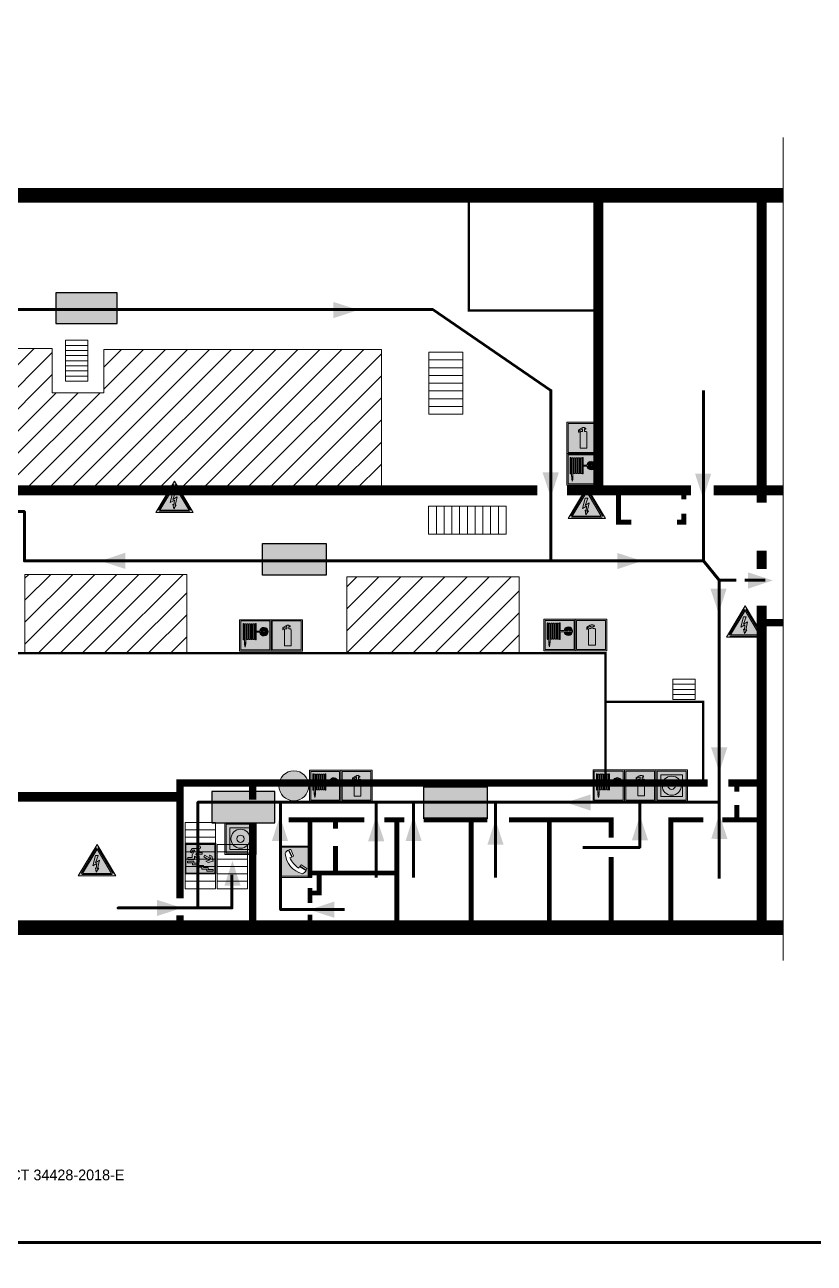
# Model space of a CAD drawing. Header units: millimetres. Extents: x 13114 to 67229, y 22859 to 38520.
# Drawn here: x 20404.2 to 20610.1, y 30889.8 to 31212.8 of the extents above; entities that cross this region are included whole.
import ezdxf

# ---------------------------------------------------------------- set-up
doc = ezdxf.new("R2010")
doc.units = ezdxf.units.MM
doc.layers.add('План_Штампы', color=7, linetype='Continuous')
doc.styles.add('обычный', font='arial.ttf')
pattern_1 = [(225, (42779.641, 41483.6075), (2.87368196, -2.87368196), [])]

# ---------------------------------------------------------------- blocks, each defined once
blk = doc.blocks.new('A$C54414219')
at = {"true_color": 0xffffff}
h = blk.add_hatch(color=7, dxfattribs=at)
h.paths.add_polyline_path([(2.39, -9.45), (2.39, -18.3), (11.23, -18.3), (11.23, -9.45)], flags=0)
h.paths.add_polyline_path([(10.71, -13.87, -1), (2.92, -13.87, -1)], flags=0)
h.paths.add_polyline_path([(8.3, -13.87, -1), (5.33, -13.87, -1)], flags=0)
h.paths.add_polyline_path([(0.41, -7.47), (0.41, -20.27), (13.21, -20.27), (13.21, -7.47)])
h.paths.add_polyline_path([(0.92, -19.77), (12.71, -19.77), (12.71, -7.98), (0.92, -7.98)], flags=16)
h.paths.add_polyline_path([(11.23, -9.45), (11.23, -18.3), (2.39, -18.3), (2.39, -9.45)], flags=0)
at = {"lineweight": 5}
h = blk.add_hatch(color=242, dxfattribs=at)
h.paths.add_polyline_path([(12.71, -7.98), (0.92, -7.98), (0.92, -19.77), (12.71, -19.77)])
h.paths.add_polyline_path([(11.23, -18.3), (2.39, -18.3), (2.39, -9.45), (11.23, -9.45)], flags=16)
h.paths.add_polyline_path([(10.71, -13.87, -1), (2.92, -13.87, -1)], flags=0)
h.paths.add_polyline_path([(8.3, -13.87, -1), (5.33, -13.87, -1)], flags=0)
at = {"true_color": 0xffffff}
h = blk.add_hatch(color=7, dxfattribs=at)
h.paths.add_polyline_path([(2.39, -9.45), (2.39, -18.3), (11.23, -18.3), (11.23, -9.45)])
h.paths.add_polyline_path([(10.71, -13.87, -1), (2.92, -13.87, -1)], flags=16)
h.paths.add_polyline_path([(8.3, -13.87, -1), (5.33, -13.87, -1)], flags=0)
at = {"lineweight": 5}
h = blk.add_hatch(color=242, dxfattribs=at)
h.paths.add_polyline_path([(2.92, -13.87, 1), (10.71, -13.87, 1)])
h.paths.add_polyline_path([(8.3, -13.87, -1), (5.33, -13.87, -1)], flags=16)
at = {"color": 242, "lineweight": 5}
for p, q in [((0.41, -20.27), (0.41, -7.47)), ((0.41, -7.47), (13.21, -7.47)), ((0.41, -7.47), (13.21, -7.47)), ((13.21, -20.27), (13.21, -7.47)), ((0.41, -20.27), (13.21, -20.27))]:
    blk.add_line(p, q, dxfattribs=at)
for points in [[(0.92, -7.98), (12.71, -7.98), (12.71, -19.77), (0.92, -19.77)], [(2.39, -9.45), (11.23, -9.45), (11.23, -18.3), (2.39, -18.3)]]:
    blk.add_lwpolyline(points, close=True, dxfattribs=at)
for radius in [3.89, 1.49]:
    blk.add_circle((6.81, -13.87), radius, dxfattribs=at)
blk = doc.blocks.new('A$C3E6D3DDE')
at = {"lineweight": 5}
h = blk.add_hatch(color=40, dxfattribs=at)
h.paths.add_polyline_path([(24.1, 1.45), (16.46, -11.35), (31.74, -11.35)])
h.paths.add_polyline_path([(24.09, -0.46), (30.03, -10.41), (18.14, -10.41)], flags=16)
h.paths.add_polyline_path([(24.54, -3.08), (23.41, -6.02), (25.13, -5.01), (24.33, -8.5), (24.82, -8.27), (23.79, -9.86), (23.4, -8.04), (23.8, -8.43), (24.04, -6.29), (22.39, -7.25), (23.44, -3.08)], flags=0)
h = blk.add_hatch(color=256, dxfattribs=at)
h.paths.add_polyline_path([(24.37, 0.03, 0.567511), (23.82, 0.03), (17.59, -10.4, 0.582454), (17.86, -10.88), (30.32, -10.88, 0.582149), (30.6, -10.4)])
h.paths.add_polyline_path([(24.09, -0.46), (18.14, -10.41), (30.03, -10.41)], flags=16)
h.paths.add_polyline_path([(24.54, -3.08), (23.41, -6.02), (25.13, -5.01), (24.33, -8.5), (24.82, -8.27), (23.79, -9.86), (23.4, -8.04), (23.8, -8.43), (24.04, -6.29), (22.39, -7.25), (23.44, -3.08)], flags=0)
h = blk.add_hatch(color=40, dxfattribs=at)
h.paths.add_polyline_path([(24.09, -0.46), (18.14, -10.41), (30.03, -10.41)])
h.paths.add_polyline_path([(24.82, -8.27), (23.79, -9.86), (23.4, -8.04), (23.8, -8.43), (24.04, -6.29), (22.39, -7.25), (23.44, -3.08), (24.54, -3.08), (23.41, -6.02), (25.13, -5.01), (24.33, -8.5)], flags=16)
at = {"color": 40, "lineweight": 5}
for p, q in [((16.46, -11.35), (24.1, 1.45)), ((24.1, 1.45), (31.74, -11.35))]:
    blk.add_line(p, q, dxfattribs=at)
at = {"lineweight": 5}
for p, q in [((17.59, -10.4), (23.82, 0.03)), ((24.37, 0.03), (30.6, -10.4)), ((18.14, -10.41), (24.09, -0.46)), ((23.44, -3.08), (22.39, -7.25)), ((23.41, -6.02), (24.54, -3.08)), ((25.13, -5.01), (23.41, -6.02)), ((24.54, -3.08), (23.44, -3.08)), ((24.09, -0.46), (30.03, -10.41)), ((24.33, -8.5), (25.13, -5.01)), ((22.39, -7.25), (24.04, -6.29)), ((23.8, -8.43), (23.4, -8.04)), ((23.4, -8.04), (23.79, -9.86)), ((23.79, -9.86), (24.82, -8.27)), ((24.04, -6.29), (23.8, -8.43)), ((24.82, -8.27), (24.33, -8.5)), ((17.86, -10.88), (30.32, -10.88)), ((18.14, -10.41), (30.03, -10.41))]:
    blk.add_line(p, q, dxfattribs=at)
at = {"color": 50, "lineweight": 5}
blk.add_line((31.74, -11.35), (16.46, -11.35), dxfattribs=at)
blk = doc.blocks.new('A$C37112FD5')
at = {"true_color": 0xf5f5ff}
h = blk.add_hatch(color=7, dxfattribs=at)
h.dxf.hatch_style = 1
h.paths.add_polyline_path([(12.8, -7.4), (0, -7.4), (0, -20.2), (12.8, -20.2)])
h.paths.add_polyline_path([(12.29, -7.91), (12.29, -19.69), (0.51, -19.69), (0.51, -7.91)], flags=16)
h.paths.add_polyline_path([(4.98, -9.04, -0.42597), (5.17, -9.22), (5.17, -12.25), (5.17, -15.29, -0.432244), (4.98, -15.47), (4.83, -15.47, -0.42597), (4.64, -15.29), (4.64, -12.25), (4.64, -9.22, -0.432244), (4.83, -9.04)], flags=0)
h.paths.add_polyline_path([(4.28, -9.22), (4.28, -12.25), (4.28, -15.29, -0.432244), (4.09, -15.47), (3.94, -15.47, -0.42597), (3.75, -15.29), (3.75, -12.25), (3.75, -9.22, -0.432244), (3.94, -9.04), (4.09, -9.04, -0.42597)], flags=0)
h.paths.add_polyline_path([(5.72, -9.04), (5.87, -9.04, -0.42597), (6.06, -9.22), (6.06, -12.25), (6.06, -15.29, -0.432244), (5.87, -15.47), (5.72, -15.47, -0.42597), (5.53, -15.29), (5.53, -12.25), (5.53, -9.22, -0.432244)], flags=0)
h.paths.add_polyline_path([(6.42, -8.9), (6.5, -8.9, -0.42597), (6.69, -9.08), (6.69, -12.03), (8.21, -12.03, -15.824349), (8.21, -12.47), (6.69, -12.47), (6.69, -15.42, -0.432244), (6.5, -15.6), (6.42, -15.6)], flags=0)
h.paths.add_polyline_path([(3.39, -9.22), (3.39, -12.25), (3.39, -15.29, -0.432244), (3.2, -15.47), (3.05, -15.47, -0.42597), (2.85, -15.29), (2.85, -12.25), (2.85, -9.22, -0.432244), (3.05, -9.04), (3.2, -9.04, -0.42597)], flags=0)
h.paths.add_polyline_path([(2.5, -9.22), (2.5, -16.71), (1.96, -16.71), (1.96, -9.22, -0.432244), (2.15, -9.04), (2.31, -9.04, -0.42597)], flags=0)
h.paths.add_polyline_path([(1.61, -8.9), (1.61, -15.6), (1.57, -15.6, -0.42597), (1.37, -15.42), (1.37, -12.03), (1.37, -9.09, -0.432244), (1.57, -8.9)], flags=0)
h.paths.add_polyline_path([(9.76, -10.81), (9.76, -12.03), (8.49, -12.03, -0.336371)], flags=0)
h.paths.add_polyline_path([(8.49, -12.47), (9.76, -12.47), (9.76, -13.7, -0.336371)], flags=0)
h.paths.add_polyline_path([(10.11, -10.81, -0.336371), (11.38, -12.03), (10.11, -12.03)], flags=0)
h.paths.add_polyline_path([(10.11, -12.47), (11.38, -12.47, -0.336371), (10.11, -13.7)], flags=0)
h.paths.add_polyline_path([(2.5, -16.84), (2.5, -17.05), (1.97, -17.05), (1.97, -16.84)], flags=0)
h.paths.add_polyline_path([(2.5, -17.24, -0.033778), (2.24, -18.6, -0.033778), (1.97, -17.24)], flags=0)
h = blk.add_hatch(color=242)
h.dxf.hatch_style = 1
h.paths.add_polyline_path([(12.29, -7.91), (0.51, -7.91), (0.51, -19.69), (12.29, -19.69)])
h.paths.add_polyline_path([(6.42, -15.6), (6.42, -8.9), (6.5, -8.9, -0.42597), (6.69, -9.08), (6.69, -12.03), (8.21, -12.03, -15.824349), (8.21, -12.47), (6.69, -12.47), (6.69, -15.42, -0.432244), (6.5, -15.6)], flags=16)
h.paths.add_polyline_path([(5.87, -15.47), (5.72, -15.47, -0.42597), (5.53, -15.29), (5.53, -12.25), (5.53, -9.22, -0.432244), (5.72, -9.04), (5.87, -9.04, -0.42597), (6.06, -9.22), (6.06, -12.25), (6.06, -15.29, -0.432244)], flags=16)
h.paths.add_polyline_path([(4.98, -15.47), (4.83, -15.47, -0.42597), (4.64, -15.29), (4.64, -12.25), (4.64, -9.22, -0.432244), (4.83, -9.04), (4.98, -9.04, -0.42597), (5.17, -9.22), (5.17, -12.25), (5.17, -15.29, -0.432244)], flags=16)
h.paths.add_polyline_path([(4.09, -15.47), (3.94, -15.47, -0.42597), (3.75, -15.29), (3.75, -12.25), (3.75, -9.22, -0.432244), (3.94, -9.04), (4.09, -9.04, -0.42597), (4.28, -9.22), (4.28, -12.25), (4.28, -15.29, -0.432244)], flags=16)
h.paths.add_polyline_path([(3.2, -15.47), (3.05, -15.47, -0.42597), (2.85, -15.29), (2.85, -12.25), (2.85, -9.22, -0.432244), (3.05, -9.04), (3.2, -9.04, -0.42597), (3.39, -9.22), (3.39, -12.25), (3.39, -15.29, -0.432244)], flags=16)
h.paths.add_polyline_path([(2.5, -17.05), (1.97, -17.05), (1.97, -16.84), (2.5, -16.84)], flags=16)
h.paths.add_polyline_path([(2.5, -17.24, -0.033778), (2.24, -18.6, -0.033778), (1.97, -17.24)], flags=16)
h.paths.add_polyline_path([(2.5, -16.71), (1.96, -16.71), (1.96, -9.22, -0.432244), (2.15, -9.04), (2.31, -9.04, -0.42597), (2.5, -9.22)], flags=16)
h.paths.add_polyline_path([(1.61, -15.6), (1.57, -15.6, -0.42597), (1.37, -15.42), (1.37, -12.03), (1.37, -9.09, -0.432244), (1.57, -8.9), (1.61, -8.9)], flags=16)
h.paths.add_polyline_path([(8.49, -12.47), (9.76, -12.47), (9.76, -13.7, -0.336371)], flags=0)
h.paths.add_polyline_path([(10.11, -13.7), (10.11, -12.47), (11.38, -12.47, -0.336371)], flags=0)
h.paths.add_polyline_path([(8.49, -12.03, -0.336371), (9.76, -10.81), (9.76, -12.03)], flags=0)
h.paths.add_polyline_path([(10.11, -12.03), (10.11, -10.81, -0.336371), (11.38, -12.03)], flags=0)
h = blk.add_hatch(color=7, dxfattribs=at)
h.dxf.hatch_style = 1
h.paths.add_polyline_path([(1.61, -8.9), (1.57, -8.9, 0.432244), (1.37, -9.09), (1.37, -12.03), (1.37, -15.42, 0.42597), (1.57, -15.6), (1.61, -15.6)])
h.paths.add_polyline_path([(2.5, -9.22, 0.42597), (2.31, -9.04), (2.15, -9.04, 0.432244), (1.96, -9.22), (1.96, -16.71), (2.5, -16.71)])
h.paths.add_polyline_path([(2.5, -16.84), (1.97, -16.84), (1.97, -17.05), (2.5, -17.05)])
h.paths.add_polyline_path([(2.5, -17.24), (1.97, -17.24, 0.033778), (2.24, -18.6, 0.033778)])
h.paths.add_polyline_path([(3.39, -12.25), (3.39, -9.22, 0.42597), (3.2, -9.04), (3.05, -9.04, 0.432244), (2.85, -9.22), (2.85, -12.25), (2.85, -15.29, 0.42597), (3.05, -15.47), (3.2, -15.47, 0.432244), (3.39, -15.29)])
h.paths.add_polyline_path([(4.28, -12.25), (4.28, -9.22, 0.42597), (4.09, -9.04), (3.94, -9.04, 0.432244), (3.75, -9.22), (3.75, -12.25), (3.75, -15.29, 0.42597), (3.94, -15.47), (4.09, -15.47, 0.432244), (4.28, -15.29)])
h.paths.add_polyline_path([(5.17, -12.25), (5.17, -9.22, 0.42597), (4.98, -9.04), (4.83, -9.04, 0.432244), (4.64, -9.22), (4.64, -12.25), (4.64, -15.29, 0.42597), (4.83, -15.47), (4.98, -15.47, 0.432244), (5.17, -15.29)])
h.paths.add_polyline_path([(6.06, -12.25), (6.06, -9.22, 0.42597), (5.87, -9.04), (5.72, -9.04, 0.432244), (5.53, -9.22), (5.53, -12.25), (5.53, -15.29, 0.42597), (5.72, -15.47), (5.87, -15.47, 0.432244), (6.06, -15.29)])
h.paths.add_polyline_path([(6.69, -12.47), (8.21, -12.47, 15.824349), (8.21, -12.03), (6.69, -12.03), (6.69, -9.08, 0.42597), (6.5, -8.9), (6.42, -8.9), (6.42, -15.6), (6.5, -15.6, 0.432244), (6.69, -15.42)])
h.paths.add_polyline_path([(8.49, -12.47), (9.76, -12.47), (9.76, -13.7, -0.336371)], flags=16)
h.paths.add_polyline_path([(8.49, -12.03, -0.336371), (9.76, -10.81), (9.76, -12.03)], flags=16)
h.paths.add_polyline_path([(10.11, -12.47), (11.38, -12.47, -0.336371), (10.11, -13.7)], flags=16)
h.paths.add_polyline_path([(10.11, -12.03), (10.11, -10.81, -0.336371), (11.38, -12.03)], flags=16)
h = blk.add_hatch(color=242)
h.dxf.hatch_style = 1
h.paths.add_polyline_path([(9.76, -10.81, 0.336371), (8.49, -12.03), (9.76, -12.03)])
h.paths.add_polyline_path([(10.11, -10.81), (10.11, -12.03), (11.38, -12.03, 0.336371)])
h.paths.add_polyline_path([(11.38, -12.47), (10.11, -12.47), (10.11, -13.7, 0.336371)])
h.paths.add_polyline_path([(9.76, -12.47), (8.49, -12.47, 0.336371), (9.76, -13.7)])
at = {"color": 242, "lineweight": 5}
for p, q in [((0, -20.2), (0, -7.4)), ((0, -7.4), (12.8, -7.4)), ((1.37, -12.03), (1.37, -9.08)), ((1.57, -8.9), (1.61, -8.9)), ((1.61, -8.9), (1.61, -15.6)), ((1.96, -16.71), (1.96, -9.22)), ((2.15, -9.04), (2.31, -9.04)), ((2.5, -16.71), (2.5, -9.22)), ((2.85, -12.25), (2.85, -9.22)), ((3.05, -9.04), (3.2, -9.04)), ((3.39, -12.25), (3.39, -9.22)), ((3.75, -12.25), (3.75, -9.22)), ((3.94, -9.04), (4.09, -9.04)), ((4.28, -12.25), (4.28, -9.22)), ((4.64, -12.25), (4.64, -9.22)), ((4.83, -9.04), (4.98, -9.04)), ((5.17, -12.25), (5.17, -9.22)), ((5.53, -12.25), (5.53, -9.22)), ((5.72, -9.04), (5.87, -9.04)), ((6.06, -12.25), (6.06, -9.22)), ((6.42, -8.9), (6.42, -15.6)), ((6.5, -8.9), (6.42, -8.9)), ((6.69, -12.03), (6.69, -9.08)), ((12.8, -20.2), (12.8, -7.4)), ((1.37, -12.03), (1.37, -15.42)), ((2.85, -12.25), (2.85, -15.29)), ((3.39, -12.25), (3.39, -15.29)), ((3.75, -12.25), (3.75, -15.29)), ((4.28, -12.25), (4.28, -15.29)), ((4.64, -12.25), (4.64, -15.29)), ((5.17, -12.25), (5.17, -15.29)), ((5.53, -12.25), (5.53, -15.29)), ((6.06, -12.25), (6.06, -15.29)), ((8.21, -12.03), (6.69, -12.03)), ((8.21, -12.47), (6.69, -12.47)), ((6.69, -12.47), (6.69, -15.42)), ((9.76, -12.03), (8.49, -12.03)), ((9.76, -12.47), (8.49, -12.47)), ((9.76, -10.81), (9.76, -12.03)), ((9.76, -12.47), (9.76, -13.7)), ((10.11, -10.81), (10.11, -12.03)), ((11.38, -12.03), (10.11, -12.03)), ((11.38, -12.47), (10.11, -12.47)), ((10.11, -12.47), (10.11, -13.7)), ((1.57, -15.6), (1.61, -15.6)), ((1.96, -16.71), (2.5, -16.71)), ((1.97, -16.84), (2.5, -16.84)), ((1.97, -17.05), (1.97, -16.84)), ((2.5, -17.05), (1.97, -17.05)), ((1.97, -17.24), (2.5, -17.24)), ((2.5, -16.84), (2.5, -17.05)), ((3.05, -15.47), (3.2, -15.47)), ((3.94, -15.47), (4.09, -15.47)), ((4.83, -15.47), (4.98, -15.47)), ((5.72, -15.47), (5.87, -15.47)), ((6.42, -15.6), (6.5, -15.6)), ((0, -20.2), (12.8, -20.2))]:
    blk.add_line(p, q, dxfattribs=at)
blk.add_lwpolyline([(0.51, -7.91), (12.29, -7.91), (12.29, -19.69), (0.51, -19.69)], close=True, dxfattribs=at)
for centre, radius, start, end in [((1.56, -9.09), 0.182, 87.1027, 180.6071), ((2.15, -9.22), 0.182, 87.1027, 180.6071), ((2.32, -9.22), 0.182, 359.3929, 92.8973), ((3.04, -9.22), 0.182, 87.1027, 180.6071), ((3.21, -9.22), 0.182, 359.3929, 92.8973), ((3.93, -9.22), 0.182, 87.1027, 180.6071), ((4.1, -9.22), 0.182, 359.3929, 92.8973), ((4.82, -9.22), 0.182, 87.1027, 180.6071), ((4.99, -9.22), 0.182, 359.3929, 92.8973), ((5.71, -9.22), 0.182, 87.1027, 180.6071), ((5.88, -9.22), 0.182, 359.3929, 92.8973), ((6.51, -9.09), 0.182, 359.3929, 92.8973), ((9.93, -12.25), 1.74, 187.2319, 172.7681), ((9.93, -12.25), 1.46, 96.9927, 171.3585), ((9.93, -12.25), 1.46, 188.6415, 263.0073), ((9.93, -12.25), 1.46, 8.6415, 83.0073), ((9.93, -12.25), 1.46, 276.9927, 351.3585), ((1.56, -15.42), 0.182, 179.3929, 272.8973), ((12.17, -15.98), 10.27, 187.041, 194.7793), ((-7.7, -15.98), 10.27, 345.2207, 352.959), ((3.04, -15.29), 0.182, 179.3929, 272.8973), ((3.21, -15.29), 0.182, 267.1027, 0.6071), ((3.93, -15.29), 0.182, 179.3929, 272.8973), ((4.1, -15.29), 0.182, 267.1027, 0.6071), ((4.82, -15.29), 0.182, 179.3929, 272.8973), ((4.99, -15.29), 0.182, 267.1027, 0.6071), ((5.71, -15.29), 0.182, 179.3929, 272.8973), ((5.88, -15.29), 0.182, 267.1027, 0.6071), ((6.51, -15.42), 0.182, 267.1027, 0.6071)]:
    blk.add_arc(centre, radius, start, end, dxfattribs=at)
blk = doc.blocks.new('A$C3AD82952')
at = {"true_color": 0xf5f5ff}
h = blk.add_hatch(color=7, dxfattribs=at)
h.dxf.hatch_style = 1
h.paths.add_polyline_path([(8.21, 8.73, 0.414214), (7.89, 9.05), (7.22, 9.05), (7.22, 9.92), (7.59, 9.92, 1), (7.57, 10.36), (7.22, 10.36), (7.22, 10.6), (6.43, 10.6), (6.43, 10.36), (6.01, 10.36), (4.74, 9.59), (4.74, 8.69), (4.98, 8.73), (4.98, 9.26), (6.12, 9.91), (6.43, 9.91), (6.43, 9.05), (5.76, 9.05, 0.414214), (5.44, 8.73), (5.44, 2.2), (8.21, 2.2)], flags=0)
h.paths.add_polyline_path([(12.8, 12.8), (0, 12.8), (0, 0), (12.8, 0)])
h.paths.add_polyline_path([(0.51, 12.29), (12.29, 12.29), (12.29, 0.51), (0.51, 0.51)], flags=16)
h.paths.add_polyline_path([(4.74, 9.59), (6.01, 10.36), (6.43, 10.36), (6.43, 10.6), (7.22, 10.6), (7.22, 10.36), (7.59, 10.36, -0.94586), (7.59, 9.92), (7.22, 9.92), (7.22, 9.05), (7.89, 9.05, -0.414214), (8.21, 8.73), (8.21, 2.2), (5.44, 2.2), (5.44, 8.73, -0.414214), (5.76, 9.05), (6.43, 9.05), (6.43, 9.91), (6.12, 9.91), (4.98, 9.26), (4.98, 8.73), (4.74, 8.69)], flags=0)
h = blk.add_hatch(color=242)
h.dxf.hatch_style = 1
h.paths.add_polyline_path([(12.29, 12.29), (0.51, 12.29), (0.51, 0.51), (12.29, 0.51)])
h.paths.add_polyline_path([(4.74, 8.69), (4.74, 9.59), (6.01, 10.36), (6.43, 10.36), (6.43, 10.6), (7.22, 10.6), (7.22, 10.36), (7.59, 10.36, -0.94586), (7.59, 9.92), (7.22, 9.92), (7.22, 9.05), (7.89, 9.05, -0.414214), (8.21, 8.73), (8.21, 2.2), (5.44, 2.2), (5.44, 8.73, -0.414214), (5.76, 9.05), (6.43, 9.05), (6.43, 9.91), (6.12, 9.91), (4.98, 9.26), (4.98, 8.73)], flags=16)
h = blk.add_hatch(color=7, dxfattribs=at)
h.dxf.hatch_style = 1
h.paths.add_polyline_path([(8.21, 8.73, 0.414214), (7.89, 9.05), (7.22, 9.05), (7.22, 9.92), (7.59, 9.92, 1), (7.57, 10.36), (7.22, 10.36), (7.22, 10.6), (6.43, 10.6), (6.43, 10.36), (6.01, 10.36), (4.74, 9.59), (4.74, 8.69), (4.98, 8.73), (4.98, 9.26), (6.12, 9.91), (6.43, 9.91), (6.43, 9.05), (5.76, 9.05, 0.414214), (5.44, 8.73), (5.44, 2.2), (8.21, 2.2)])
at = {"color": 242, "lineweight": 5}
for p, q in [((0, 0), (0, 12.8)), ((0, 12.8), (12.8, 12.8)), ((6.01, 10.36), (4.74, 9.59)), ((6.01, 10.36), (6.43, 10.36)), ((7.22, 10.6), (6.43, 10.6)), ((6.43, 10.6), (6.43, 10.36)), ((7.22, 10.36), (7.22, 10.6)), ((7.59, 10.36), (7.22, 10.36)), ((12.8, 0), (12.8, 12.8)), ((4.74, 9.59), (4.74, 8.69)), ((4.74, 8.69), (4.98, 8.73)), ((4.98, 9.26), (6.12, 9.91)), ((4.98, 8.73), (4.98, 9.26)), ((5.44, 2.2), (5.44, 8.73)), ((5.76, 9.05), (6.43, 9.05)), ((6.12, 9.91), (6.43, 9.91)), ((6.43, 9.91), (6.43, 9.05)), ((7.22, 9.05), (7.22, 9.92)), ((7.59, 9.92), (7.22, 9.92)), ((7.89, 9.05), (7.22, 9.05)), ((8.21, 2.2), (8.21, 8.73)), ((0, 0), (12.8, 0)), ((5.44, 2.2), (8.21, 2.2))]:
    blk.add_line(p, q, dxfattribs=at)
blk.add_lwpolyline([(0.51, 12.29), (12.29, 12.29), (12.29, 0.51), (0.51, 0.51)], close=True, dxfattribs=at)
for centre, radius, start, end in [((7.58, 10.14), 0.223, 273.1875, 86.8125), ((5.76, 8.73), 0.32, 90, 180), ((7.89, 8.73), 0.32, 0, 90)]:
    blk.add_arc(centre, radius, start, end, dxfattribs=at)
blk = doc.blocks.new('A$C7B4425F7')
at = {"true_color": 0xffffff}
blk.add_hatch(color=7, dxfattribs=at).paths.add_polyline_path([(0, 0), (-16, 0), (-16, -8), (0, -8)])
h = blk.add_hatch(color=126)
h.paths.add_polyline_path([(-0.2, -0.2), (-15.8, -0.2), (-15.8, -7.8), (-0.2, -7.8)])
h.paths.add_polyline_path([(-11.76, -2.03), (-11.76, -3.66), (-11.17, -3.66, -0.568275), (-11.17, -6.18), (-12.58, -6.18), (-12.58, -2.03)], flags=16)
h.paths.add_polyline_path([(-13.33, -4.12, -0.495768), (-13.59, -6.18), (-15.03, -6.18), (-15.03, -2.03), (-13.59, -2.03, -0.487973)], flags=16)
h.paths.add_polyline_path([(-10.25, -2.03), (-9.48, -2.03), (-9.48, -6.18), (-10.25, -6.18)], flags=16)
h.paths.add_polyline_path([(-13.84, -3.69), (-14.24, -3.69), (-14.24, -3.03), (-13.9, -3.03, -0.692621)], flags=0)
h.paths.add_polyline_path([(-9.15, -2.03), (-8.4, -2.03), (-8.04, -3.07), (-7.68, -2.03), (-6.93, -2.03), (-7.64, -4.1), (-6.93, -6.18), (-7.68, -6.18), (-8.04, -5.14), (-8.4, -6.18), (-9.15, -6.18), (-8.44, -4.1)], flags=16)
h.paths.add_polyline_path([(-11.76, -4.46), (-11.42, -4.46, -0.692621), (-11.36, -5.12), (-11.76, -5.12)], flags=0)
h.paths.add_polyline_path([(-13.9, -5.2), (-14.24, -5.2), (-14.24, -4.55), (-13.84, -4.55, -0.708038)], flags=0)
edge = h.paths.add_edge_path(flags=16)
edge.add_ellipse((-5.51, -4.08), major_axis=(0, 2.05), ratio=0.586184, start_angle=0, end_angle=360)
edge = h.paths.add_edge_path(flags=0)
edge.add_ellipse((-5.51, -4.08), major_axis=(0, 1.14), ratio=0.454828, start_angle=0, end_angle=360)
h.paths.add_polyline_path([(-4.13, -4.96, 0.377264), (-3.48, -4.52, 0.0555), (-3.16, -2.03), (-1.66, -2.03), (-1.66, -4.96), (-0.96, -4.96), (-0.96, -7.01), (-1.75, -7.01), (-1.75, -6.18), (-3.3, -6.18), (-3.3, -7.02), (-4.13, -7.02)], flags=16)
h.paths.add_polyline_path([(-2.73, -2.91), (-2.28, -2.91), (-2.28, -4.96), (-3.05, -4.96, 0.079136)], flags=0)
at = {"color": 126}
blk.add_lwpolyline([(-16, -8), (0, -8), (0, 0), (-16, 0)], close=True, dxfattribs=at)
blk = doc.blocks.new('A$C456E1F9C')
at = {"lineweight": 5}
h = blk.add_hatch(color=242, dxfattribs=at)
h.paths.add_polyline_path([(0.51, -1.47), (0.51, -13.26), (12.29, -13.26), (12.29, -1.47)])
h.paths.add_polyline_path([(5.42, -4.95, -0.254479), (4.78, -5.4), (3.52, -2.53, -0.209735), (4.23, -2.4)], flags=16)
h.paths.add_polyline_path([(8.53, -8.6), (10.87, -10.17), (10.54, -10.76), (8.03, -9.13, -0.192251)], flags=16)
h.paths.add_polyline_path([(4.61, -5.49, 0.005518), (3.87, -5.72, 0.128647), (7.49, -10.01, 0.00809), (7.83, -9.33), (10.47, -10.97, -0.16736), (8.99, -12.25, -0.327862), (1.95, -3.95, -0.166952), (3.36, -2.62)], flags=16)
at = {"color": 242, "lineweight": 5}
for p, q in [((0, -13.77), (0, -0.97)), ((12.8, -0.97), (0, -0.97)), ((4.61, -5.49), (3.36, -2.62)), ((3.52, -2.53), (4.78, -5.4)), ((4.23, -2.4), (5.42, -4.95)), ((12.8, -13.77), (12.8, -0.97)), ((7.83, -9.33), (10.47, -10.97)), ((8.03, -9.13), (10.54, -10.76)), ((10.81, -10.12), (8.53, -8.6)), ((0, -13.77), (12.8, -13.77)), ((10.54, -10.76), (10.8, -10.3)), ((10.8, -10.3), (10.81, -10.12))]:
    blk.add_line(p, q, dxfattribs=at)
blk.add_lwpolyline([(0.51, -1.47), (12.29, -1.47), (12.29, -13.26), (0.51, -13.26)], close=True, dxfattribs=at)
for centre, radius, start, end in [((4.59, -5.34), 2.99, 114.2845, 152.1974), ((11.12, -3.31), 9.19, 183.9915, 256.6009), ((4.02, -3.27), 0.891, 76.3284, 123.7092), ((4.68, -4.59), 0.824, 276.9621, 334.0723), ((14.98, -39.1), 35.17, 107.1487, 108.4135), ((13.86, -0.94), 11.08, 205.5536, 234.8762), ((-13.31, 0.8), 23.44, 332.5487, 334.4027), ((8.94, -9.5), 0.989, 114.4092, 157.9388), ((7.87, -9.46), 3, 291.9291, 329.9329)]:
    blk.add_arc(centre, radius, start, end, dxfattribs=at)
blk = doc.blocks.new('A$C32E8229D')
at = {"true_color": 0xffffff}
blk.add_hatch(color=7, dxfattribs=at).paths.add_polyline_path([(0, 0), (0, -8), (16, -8), (16, 0)])
h = blk.add_hatch(color=126)
h.paths.add_polyline_path([(0.2, -0.2), (15.8, -0.2), (15.8, -7.8), (0.2, -7.8)])
h.paths.add_polyline_path([(13.49, -2.05), (12.08, -2.05), (11.37, -2.63, 0.162397), (11.29, -2.84), (11.29, -3.63), (10.35, -3.63), (10.35, -4.05), (11.68, -4.05), (11.68, -3.48), (12.26, -4.28), (11.29, -5.1), (11.29, -6.78), (11.85, -6.78), (11.85, -5.44), (12.8, -4.64), (12.8, -5.94), (14.46, -5.94), (14.46, -5.39), (13.45, -5.39), (13.45, -3.97), (12.46, -2.59), (13.15, -2.59), (13.69, -3.34), (14.18, -3)], flags=16)
h.paths.add_polyline_path([(10.74, -1.82, 1), (11.8, -1.82, 1)], flags=16)
h.paths.add_polyline_path([(9.39, -3.59), (5.99, -3.59), (6.56, -3.03), (5.91, -3.03), (5.1, -3.83), (5.91, -4.64), (6.56, -4.64), (5.99, -4.09), (9.39, -4.09)], flags=16)
h.paths.add_polyline_path([(4.29, -1.08), (1.72, -1.08), (1.72, -6.6), (4.29, -6.6)], flags=16)
at = {"color": 126}
blk.add_lwpolyline([(16, -8), (0, -8), (0, 0), (16, 0)], close=True, dxfattribs=at)
blk = doc.blocks.new('A$C7B8C2D5B')
at = {"lineweight": 0}
h = blk.add_hatch(color=5, dxfattribs=at)
h.dxf.hatch_style = 1
h.paths.add_polyline_path([(1.4, -3.02, 1), (-2.11, -3.02, 1)])
at = {"color": 5, "lineweight": 0}
blk.add_circle((-0.36, -3.02), 1.75, dxfattribs=at)
blk = doc.blocks.new('вниз')
at = {"lineweight": 0, "true_color": 0xffffff}
h = blk.add_hatch(color=7, dxfattribs=at)
h.dxf.hatch_style = 1
h.paths.add_polyline_path([(40994.51, -4472.22), (40986.51, -4472.22), (40986.51, -4480.22), (40994.51, -4480.22)])
h.paths.add_polyline_path([(40994.31, -4472.42), (40994.31, -4480.01), (40986.71, -4480.01), (40986.71, -4472.42)], flags=16)
h.paths.add_polyline_path([(40988.43, -4473.53), (40989.43, -4473.53), (40990.19, -4473.96), (40990.19, -4474.6), (40991, -4474.6), (40991, -4475.06), (40989.73, -4475.06), (40989.73, -4474.46), (40989.3, -4475.18), (40990.17, -4475.7), (40990.17, -4477.11), (40989.63, -4477.11), (40989.63, -4476.01), (40988.94, -4475.59), (40988.94, -4476.46), (40988.94, -4476.46), (40987.47, -4476.46), (40987.26, -4476.46), (40987.26, -4475.92), (40988.4, -4475.92), (40988.4, -4475.2), (40989.1, -4473.99), (40988.66, -4473.99), (40988.24, -4474.7), (40987.86, -4474.47), (40988.41, -4473.56)], flags=0)
h.paths.add_polyline_path([(40990.55, -4473.29, -1), (40989.69, -4473.29, -1)], flags=0)
h.paths.add_polyline_path([(40988.85, -4476.89), (40988.85, -4477.43), (40990.1, -4477.43), (40990.1, -4477.99), (40991.34, -4477.99), (40991.34, -4478.54), (40992.59, -4478.54), (40992.59, -4479.09), (40993.83, -4479.09), (40993.83, -4479.52), (40992.17, -4479.52), (40992.17, -4478.97), (40990.91, -4478.97), (40990.91, -4478.41), (40989.68, -4478.41), (40989.68, -4477.86), (40988.43, -4477.86), (40988.43, -4477.31), (40987.6, -4477.31), (40987.18, -4477.31), (40987.18, -4476.89)], flags=0)
h.paths.add_polyline_path([(40991.61, -4475.33), (40993.12, -4476.2), (40992.9, -4475.27), (40993.48, -4475.6), (40993.83, -4476.88), (40992.56, -4477.22), (40991.97, -4476.88), (40992.9, -4476.61), (40991.38, -4475.74), (40991.58, -4475.39)], flags=0)
h.paths.add_polyline_path([(40990.19, -4473.96), (40989.43, -4473.53), (40988.43, -4473.53), (40988.41, -4473.56), (40987.86, -4474.47), (40988.24, -4474.7), (40988.66, -4473.99), (40989.1, -4473.99), (40988.4, -4475.2), (40988.4, -4475.92), (40987.26, -4475.92), (40987.26, -4476.46), (40987.47, -4476.46), (40988.94, -4476.46), (40988.94, -4476.27), (40988.94, -4475.59), (40989.63, -4476.01), (40989.63, -4477.11), (40990.17, -4477.11), (40990.17, -4475.7), (40989.3, -4475.18), (40989.73, -4474.46), (40989.73, -4475.06), (40991, -4475.06), (40991, -4474.6), (40990.19, -4474.6)], flags=0)
h.paths.add_polyline_path([(40990.55, -4473.29, 1), (40989.69, -4473.29, 1)], flags=0)
h.paths.add_polyline_path([(40991.61, -4475.33), (40991.58, -4475.39), (40991.38, -4475.74), (40992.9, -4476.61), (40991.97, -4476.88), (40992.56, -4477.22), (40993.83, -4476.88), (40993.48, -4475.6), (40992.9, -4475.27), (40993.12, -4476.2)], flags=0)
h.paths.add_polyline_path([(40990.1, -4477.43), (40988.85, -4477.43), (40988.85, -4476.89), (40987.18, -4476.89), (40987.18, -4477.31), (40987.6, -4477.31), (40988.43, -4477.31), (40988.43, -4477.86), (40989.68, -4477.86), (40989.68, -4478.41), (40990.91, -4478.41), (40990.91, -4478.97), (40992.17, -4478.97), (40992.17, -4479.52), (40993.83, -4479.52), (40993.83, -4479.09), (40992.59, -4479.09), (40992.59, -4478.54), (40991.34, -4478.54), (40991.34, -4477.99), (40990.1, -4477.99)], flags=0)
at = {"lineweight": 0}
h = blk.add_hatch(color=126, dxfattribs=at)
h.dxf.hatch_style = 1
h.paths.add_polyline_path([(40994.31, -4472.42), (40986.71, -4472.42), (40986.71, -4480.01), (40994.31, -4480.01)])
h.paths.add_polyline_path([(40988.43, -4473.53), (40989.43, -4473.53), (40990.19, -4473.96), (40990.19, -4474.6), (40991, -4474.6), (40991, -4475.06), (40989.73, -4475.06), (40989.73, -4474.46), (40989.3, -4475.18), (40990.17, -4475.7), (40990.17, -4477.11), (40989.63, -4477.11), (40989.63, -4476.01), (40988.94, -4475.59), (40988.94, -4476.46), (40988.94, -4476.46), (40987.47, -4476.46), (40987.26, -4476.46), (40987.26, -4475.92), (40988.4, -4475.92), (40988.4, -4475.2), (40989.1, -4473.99), (40988.66, -4473.99), (40988.24, -4474.7), (40987.86, -4474.47), (40988.41, -4473.56)], flags=16)
h.paths.add_polyline_path([(40990.55, -4473.29, -1), (40989.69, -4473.29, -1)], flags=16)
h.paths.add_polyline_path([(40988.85, -4476.89), (40988.85, -4477.43), (40990.1, -4477.43), (40990.1, -4477.99), (40991.34, -4477.99), (40991.34, -4478.54), (40992.59, -4478.54), (40992.59, -4479.09), (40993.83, -4479.09), (40993.83, -4479.52), (40992.17, -4479.52), (40992.17, -4478.97), (40990.91, -4478.97), (40990.91, -4478.41), (40989.68, -4478.41), (40989.68, -4477.86), (40988.43, -4477.86), (40988.43, -4477.31), (40987.6, -4477.31), (40987.18, -4477.31), (40987.18, -4476.89)], flags=16)
h.paths.add_polyline_path([(40991.61, -4475.33), (40993.12, -4476.2), (40992.9, -4475.27), (40993.48, -4475.6), (40993.83, -4476.88), (40992.56, -4477.22), (40991.97, -4476.88), (40992.9, -4476.61), (40991.38, -4475.74), (40991.58, -4475.39)], flags=16)
at = {"lineweight": 0, "true_color": 0xffffff}
h = blk.add_hatch(color=7, dxfattribs=at)
h.dxf.hatch_style = 1
h.paths.add_polyline_path([(40989.73, -4474.46), (40989.73, -4475.06), (40991, -4475.06), (40991, -4474.6), (40990.19, -4474.6), (40990.19, -4473.96), (40989.43, -4473.53), (40988.43, -4473.53), (40988.41, -4473.56), (40987.86, -4474.47), (40988.24, -4474.7), (40988.66, -4473.99), (40989.1, -4473.99), (40988.4, -4475.2), (40988.4, -4475.92), (40987.26, -4475.92), (40987.26, -4476.46), (40987.47, -4476.46), (40988.94, -4476.46), (40988.94, -4475.59), (40989.63, -4476.01), (40989.63, -4477.11), (40990.17, -4477.11), (40990.17, -4475.7), (40989.3, -4475.18)])
h.paths.add_polyline_path([(40989.69, -4473.29, 1), (40990.55, -4473.29, 1)])
h.paths.add_polyline_path([(40991.61, -4475.33), (40991.58, -4475.39), (40991.38, -4475.74), (40992.9, -4476.61), (40991.97, -4476.88), (40992.56, -4477.22), (40993.83, -4476.88), (40993.48, -4475.6), (40992.9, -4475.27), (40993.12, -4476.2)])
h.paths.add_polyline_path([(40990.1, -4477.43), (40988.85, -4477.43), (40988.85, -4476.89), (40987.18, -4476.89), (40987.18, -4477.31), (40987.6, -4477.31), (40988.43, -4477.31), (40988.43, -4477.86), (40989.68, -4477.86), (40989.68, -4478.41), (40990.91, -4478.41), (40990.91, -4478.97), (40992.17, -4478.97), (40992.17, -4479.52), (40993.83, -4479.52), (40993.83, -4479.09), (40992.59, -4479.09), (40992.59, -4478.54), (40991.34, -4478.54), (40991.34, -4477.99), (40990.1, -4477.99)])
at = {"color": 126, "lineweight": 0}
for points in [[(40986.51, -4472.22), (40994.51, -4472.22), (40994.51, -4480.22), (40986.51, -4480.22)], [(40986.71, -4472.42), (40994.31, -4472.42), (40994.31, -4480.01), (40986.71, -4480.01)]]:
    blk.add_lwpolyline(points, close=True, dxfattribs=at)
for points in [[(40987.47, -4476.46), (40987.26, -4476.46), (40987.26, -4475.92), (40988.4, -4475.92), (40988.4, -4475.2), (40989.1, -4473.99), (40988.66, -4473.99), (40988.24, -4474.7), (40987.86, -4474.47), (40988.41, -4473.56), (40988.43, -4473.53), (40989.43, -4473.53), (40990.19, -4473.96), (40990.19, -4474.6), (40991, -4474.6), (40991, -4475.06), (40989.73, -4475.06), (40989.73, -4474.46), (40989.3, -4475.18), (40990.17, -4475.7), (40990.17, -4477.11), (40989.63, -4477.11), (40989.63, -4476.01), (40988.94, -4475.59), (40988.94, -4476.46)], [(40991.58, -4475.39), (40991.38, -4475.74), (40992.9, -4476.61), (40991.97, -4476.88), (40992.56, -4477.22), (40993.83, -4476.88), (40993.48, -4475.6), (40992.9, -4475.27), (40993.12, -4476.2), (40991.61, -4475.33), (40991.58, -4475.39)], [(40987.6, -4477.31), (40987.18, -4477.31), (40987.18, -4476.89), (40988.85, -4476.89), (40988.85, -4477.43), (40990.1, -4477.43), (40990.1, -4477.99), (40991.34, -4477.99), (40991.34, -4478.54), (40992.59, -4478.54), (40992.59, -4479.09), (40993.83, -4479.09), (40993.83, -4479.52), (40992.17, -4479.52), (40992.17, -4478.97), (40990.91, -4478.97), (40990.91, -4478.41), (40989.68, -4478.41), (40989.68, -4477.86), (40988.43, -4477.86), (40988.43, -4477.31), (40987.6, -4477.31)], [(40987.47, -4476.46), (40988.94, -4476.46), (40988.94, -4476.27)]]:
    blk.add_lwpolyline(points, dxfattribs=at)
blk.add_circle((40990.12, -4473.29), 0.432, dxfattribs=at)

msp = doc.modelspace()

# ---------------------------------------------------------------- hatches: boundary and pattern name
at = {"lineweight": 0}
h = msp.add_hatch(dxfattribs=at)
h.set_pattern_fill('ANSI31', color=256, scale=1.28, angle=180)
h.set_pattern_definition(pattern_1)
h.paths.add_polyline_path([(20424.82, 31128.13), (20424.82, 31116.82), (20411.37, 31116.82), (20411.37, 31128.35), (20330.08, 31128.35), (20330.08, 31091.83), (20497.22, 31091.37), (20497.22, 31128.13)])
h = msp.add_hatch(dxfattribs=at)
h.set_pattern_fill('ANSI31', color=256, scale=1.28, angle=180)
h.set_pattern_definition(pattern_1)
h.paths.add_polyline_path([(20488.2, 31068.83), (20488.2, 31048.92), (20533.16, 31048.92), (20533.16, 31068.83)])
h.paths.add_polyline_path([(20404.24, 31069.47), (20404.24, 31048.92), (20446.43, 31048.92), (20446.43, 31069.47)])

# ---------------------------------------------------------------- linework, layer by layer
at = {"color": 1, "lineweight": 100}
for points in [[(20243.15, 31290.27), (20843.15, 31290.27), (20843.15, 30895.27), (20243.15, 30895.27)], [(20243.15, 30895.27), (20843.15, 30895.27), (20843.15, 30500.27), (20243.15, 30500.27)]]:
    msp.add_lwpolyline(points, close=True, dxfattribs=at)
at = {"lineweight": 0}
for points in [[(20602.06, 30968.78), (20602.06, 31183.39)], [(20497.22, 31091.37), (20497.22, 31128.13), (20424.82, 31128.13), (20424.82, 31116.82), (20411.37, 31116.82), (20411.37, 31128.35), (20330.08, 31128.35), (20330.08, 31091.83), (20497.22, 31091.37), (20497.22, 31128.13)]]:
    msp.add_lwpolyline(points, dxfattribs=at)
for points, const_width in [([(20602.06, 31168.32), (20289.5, 31168.32), (20289.5, 31164.94)], 3.84), ([(20553.79, 31091.37), (20553.79, 31167.29)], 2.56), ([(20596.4, 31168.32), (20596.4, 31088.12)], 2.56), ([(20537.93, 31091.37), (20290.21, 31091.37)], 2.56), ([(20578.02, 31091.37), (20545.63, 31091.37)], 2.56), ([(20562.39, 31083.07), (20559.09, 31083.07), (20559.09, 31091.53)], 1.28), ([(20576.08, 31091.06), (20576.08, 31089.07)], 1.28), ([(20602.06, 31091.37), (20583.85, 31091.37)], 2.56), ([(20576.08, 31085.33), (20576.08, 31083.07), (20574.33, 31083.07)], 1.28), ([(20602.06, 30977.32), (20289.5, 30977.32), (20289.5, 31081.84)], 3.84), ([(20581.13, 31015.02), (20581.13, 31036.21), (20555.7, 31036.21), (20555.7, 31014.99), (20555.7, 31048.92), (20368.62, 31048.92), (20368.62, 31074.82), (20332.51, 31074.82)], 0.64), ([(20596.4, 31075.63), (20596.4, 31070.82)], 2.56), ([(20596.4, 31061.27), (20596.4, 30977.4)], 2.56), ([(20602.06, 31056.89), (20596.57, 31056.89)], 1.92), ([(20444.65, 31011.45), (20368.34, 31011.45), (20368.34, 31024.07), (20340.22, 31024.07)], 2.56), ([(20582.3, 31015.02), (20444.65, 31015.02), (20444.65, 30984.95)], 1.92), ([(20463.63, 31015.02), (20463.63, 31010.67)], 1.92), ([(20596.46, 31015.02), (20587.71, 31015.02)], 1.92), ([(20589.92, 31015.02), (20589.92, 31012.76)], 1.28), ([(20589.92, 31009.32), (20589.92, 31005.45), (20595.66, 31005.45), (20586.17, 31005.45)], 1.28), ([(20463.63, 31004.72), (20463.63, 30978.22)], 1.92), ([(20492.78, 31005.45), (20478.6, 31005.45), (20478.6, 30990.43)], 1.28), ([(20478.6, 30986.38), (20480.99, 30986.38), (20480.99, 30991.58), (20478.6, 30991.58), (20501.24, 30991.58), (20501.24, 31005.45), (20501.24, 30978.21)], 1.28), ([(20485.27, 31005.45), (20485.27, 31003.14)], 1.28), ([(20503.19, 31005.45), (20497.99, 31005.45)], 1.28), ([(20524.86, 31005.45), (20508.26, 31005.45)], 1.28), ([(20520.63, 31005.45), (20520.63, 30977.49)], 1.28), ([(20557.18, 31000.76), (20557.18, 31005.45), (20530.46, 31005.45)], 1.28), ([(20541.02, 31005.45), (20541.02, 30977.49)], 1.28), ([(20581.2, 31005.45), (20572.72, 31005.45), (20572.72, 30977.21)], 1.28), ([(20485.27, 30991.58), (20485.27, 30998.65)], 1.28), ([(20557.18, 30977.64), (20557.18, 30995.72)], 1.28), ([(20478.6, 30987.68), (20478.6, 30983.78)], 1.28), ([(20444.65, 30980.58), (20444.65, 30977.58)], 1.92), ([(20478.6, 30980.74), (20478.6, 30977.85)], 1.28)]:
    msp.add_lwpolyline(points, dxfattribs=dict(at, const_width=const_width))
at = {"lineweight": 0, "const_width": 0.64}
msp.add_lwpolyline([(20553.79, 31167.29), (20520, 31167.29), (20520, 31138.26), (20553.79, 31138.26)], close=True, dxfattribs=at)
at = {"color": 126, "lineweight": 100, "true_color": 0x008754}
for points in [[(20339.29, 31138.5), (20510.61, 31138.5), (20541.42, 31117.42), (20541.42, 31072.96)], [(20581.21, 31072.96), (20581.21, 31072.96), (20581.21, 31072.96), (20581.21, 31117.42)], [(20581.21, 31072.96), (20404.11, 31072.96), (20404.11, 31085.83), (20378.83, 31085.83), (20378.83, 31064.79), (20388.36, 31064.79), (20388.36, 31076.52)], [(20585.33, 31067.96), (20581.21, 31072.96)], [(20581.21, 31072.96), (20585.33, 31067.96)], [(20589.74, 31067.96), (20585.33, 31067.96), (20585.33, 31010.04), (20449.34, 31010.04), (20449.34, 30982.5), (20428.55, 30982.5), (20458.22, 30982.5), (20458.22, 30991.09)], [(20597.35, 31067.96), (20592.05, 31067.96)], [(20470.9, 31010.04), (20470.9, 30990.41)], [(20495.81, 31010.04), (20495.81, 30990.41)], [(20505.59, 31010.04), (20505.59, 30990.41)], [(20526.94, 31010.04), (20526.94, 30990.41)], [(20564.6, 31010.04), (20564.6, 30998.27), (20549.78, 30998.27)], [(20585.33, 31010.04), (20585.33, 30990.12)], [(20470.9, 30990.41), (20470.9, 30982.07), (20487.59, 30982.07)]]:
    msp.add_lwpolyline(points, dxfattribs=at)
at = {"lineweight": 0}
for points in [[(20420.67, 31130.51), (20414.85, 31130.51), (20414.85, 31129.18), (20420.67, 31129.18)], [(20420.67, 31129.18), (20414.85, 31129.18), (20414.85, 31127.85), (20420.67, 31127.85)], [(20420.67, 31127.85), (20414.85, 31127.85), (20414.85, 31126.51), (20420.67, 31126.51)], [(20420.67, 31126.51), (20414.85, 31126.51), (20414.85, 31125.18), (20420.67, 31125.18)], [(20518.45, 31127.41), (20509.63, 31127.41), (20509.63, 31125.38), (20518.45, 31125.38)], [(20420.67, 31125.18), (20414.85, 31125.18), (20414.85, 31123.85), (20420.67, 31123.85)], [(20420.67, 31123.85), (20414.85, 31123.85), (20414.85, 31122.51), (20420.67, 31122.51)], [(20518.45, 31125.38), (20509.63, 31125.38), (20509.63, 31123.36), (20518.45, 31123.36)], [(20518.45, 31123.36), (20509.63, 31123.36), (20509.63, 31121.34), (20518.45, 31121.34)], [(20420.67, 31122.51), (20414.85, 31122.51), (20414.85, 31121.18), (20420.67, 31121.18)], [(20420.67, 31121.18), (20414.85, 31121.18), (20414.85, 31119.85), (20420.67, 31119.85)], [(20518.45, 31121.34), (20509.63, 31121.34), (20509.63, 31119.32), (20518.45, 31119.32)], [(20518.45, 31119.32), (20509.63, 31119.32), (20509.63, 31117.29), (20518.45, 31117.29)], [(20518.45, 31117.29), (20509.63, 31117.29), (20509.63, 31115.27), (20518.45, 31115.27)], [(20518.45, 31115.27), (20509.63, 31115.27), (20509.63, 31113.25), (20518.45, 31113.25)], [(20518.45, 31113.25), (20509.63, 31113.25), (20509.63, 31111.23), (20518.45, 31111.23)], [(20511.55, 31079.95), (20511.55, 31087.25), (20509.53, 31087.25), (20509.53, 31079.95)], [(20513.57, 31079.95), (20513.57, 31087.25), (20511.55, 31087.25), (20511.55, 31079.95)], [(20515.6, 31079.95), (20515.6, 31087.25), (20513.57, 31087.25), (20513.57, 31079.95)], [(20517.62, 31079.95), (20517.62, 31087.25), (20515.6, 31087.25), (20515.6, 31079.95)], [(20519.64, 31079.95), (20519.64, 31087.25), (20517.62, 31087.25), (20517.62, 31079.95)], [(20521.66, 31079.95), (20521.66, 31087.25), (20519.64, 31087.25), (20519.64, 31079.95)], [(20523.69, 31079.95), (20523.69, 31087.25), (20521.66, 31087.25), (20521.66, 31079.95)], [(20525.71, 31079.95), (20525.71, 31087.25), (20523.69, 31087.25), (20523.69, 31079.95)], [(20527.73, 31079.95), (20527.73, 31087.25), (20525.71, 31087.25), (20525.71, 31079.95)], [(20529.75, 31079.95), (20529.75, 31087.25), (20527.73, 31087.25), (20527.73, 31079.95)], [(20446.43, 31048.92), (20404.24, 31048.92), (20404.24, 31069.47), (20446.43, 31069.47)], [(20533.16, 31048.92), (20488.2, 31048.92), (20488.2, 31068.83), (20533.16, 31068.83)], [(20579.03, 31042.15), (20573.21, 31042.15), (20573.21, 31040.82), (20579.03, 31040.82)], [(20579.03, 31040.82), (20573.21, 31040.82), (20573.21, 31039.48), (20579.03, 31039.48)], [(20579.03, 31039.48), (20573.21, 31039.48), (20573.21, 31038.15), (20579.03, 31038.15)], [(20579.03, 31038.15), (20573.21, 31038.15), (20573.21, 31036.82), (20579.03, 31036.82)], [(20453.96, 31004.73), (20445.99, 31004.73), (20445.99, 31002.81), (20453.96, 31002.81)], [(20453.96, 31002.81), (20445.99, 31002.81), (20445.99, 31000.9), (20453.96, 31000.9)], [(20453.96, 31000.9), (20445.99, 31000.9), (20445.99, 30998.98), (20453.96, 30998.98)], [(20453.96, 30998.99), (20445.99, 30998.99), (20445.99, 30997.07), (20453.96, 30997.07)], [(20462.33, 30998.99), (20454.36, 30998.99), (20454.36, 30997.07), (20462.33, 30997.07)], [(20453.96, 30997.07), (20445.99, 30997.07), (20445.99, 30995.16), (20453.96, 30995.16)], [(20453.96, 30995.16), (20445.99, 30995.16), (20445.99, 30993.25), (20453.96, 30993.25)], [(20462.33, 30997.07), (20454.36, 30997.07), (20454.36, 30995.16), (20462.33, 30995.16)], [(20462.33, 30995.16), (20454.36, 30995.16), (20454.36, 30993.25), (20462.33, 30993.25)], [(20453.96, 30993.25), (20445.99, 30993.25), (20445.99, 30991.33), (20453.96, 30991.33)], [(20453.96, 30991.33), (20445.99, 30991.33), (20445.99, 30989.42), (20453.96, 30989.42)], [(20462.33, 30993.25), (20454.36, 30993.25), (20454.36, 30991.33), (20462.33, 30991.33)], [(20462.33, 30991.33), (20454.36, 30991.33), (20454.36, 30989.42), (20462.33, 30989.42)], [(20453.96, 30989.42), (20445.99, 30989.42), (20445.99, 30987.5), (20453.96, 30987.5)], [(20462.33, 30989.42), (20454.36, 30989.42), (20454.36, 30987.5), (20462.33, 30987.5)]]:
    msp.add_lwpolyline(points, close=True, dxfattribs=at)
at = {"lineweight": 100, "const_width": 1.28}
msp.add_lwpolyline([(20478.6, 31005.45), (20473.05, 31005.45)], dxfattribs=at)
at = {"layer": 'План_Штампы', "color": 126, "true_color": 0x008754}
for points in [[(20484.7, 31136.27), (20484.71, 31140.5), (20491.21, 31138.4)], [(20539.26, 31096.04), (20543.5, 31096.03), (20541.4, 31089.54)], [(20579.02, 31095.74), (20583.25, 31095.73), (20581.15, 31089.23)], [(20430.45, 31075.11), (20430.44, 31070.87), (20423.94, 31072.97)], [(20558.76, 31070.82), (20558.77, 31075.05), (20565.26, 31072.96)], [(20592.86, 31065.74), (20592.87, 31069.98), (20599.37, 31067.88)], [(20583.04, 31065.77), (20587.27, 31065.76), (20585.17, 31059.26)], [(20583.22, 31024.35), (20587.45, 31024.34), (20585.36, 31017.84)], [(20551.82, 31012.1), (20551.81, 31007.86), (20545.32, 31009.96)], [(20587.48, 31000.49), (20583.25, 31000.5), (20585.35, 31007)], [(20472.88, 30999.93), (20468.65, 30999.94), (20470.75, 31006.43)], [(20497.98, 30999.85), (20493.75, 30999.86), (20495.85, 31006.36)], [(20507.73, 30999.9), (20503.5, 30999.91), (20505.6, 31006.41)], [(20529.1, 30998.96), (20524.87, 30998.97), (20526.97, 31005.46)], [(20566.79, 31000.09), (20562.55, 31000.1), (20564.65, 31006.59)], [(20460.5, 30988.25), (20456.26, 30988.26), (20458.36, 30994.75)], [(20438.68, 30980.36), (20438.69, 30984.59), (20445.19, 30982.49)], [(20484.92, 30984.14), (20484.91, 30979.91), (20478.42, 30982.01)]]:
    msp.add_solid(points, dxfattribs=at)

# ---------------------------------------------------------------- block references
for name, p, xscale, yscale, zscale in [('A$C3AD82952', (20545.59, 31100.94), 0.6400000000000001, 0.6400000000000001, 0.6400000000000001), ('A$C37112FD5', (20545.59, 31105.67), 0.6399983620643617, 0.6399983620643617, 0.6399983620643617), ('A$C3E6D3DDE', (20427.82, 31092.88), 0.6400000000000001, 0.6400000000000001, 0.6400000000000001), ('A$C3E6D3DDE', (20535.36, 31091.31), 0.6400000000000001, 0.6400000000000001, 0.6400000000000001), ('A$C3E6D3DDE', (20576.67, 31060.33), 0.6400000000000001, 0.6400000000000001, 0.6400000000000001), ('A$C37112FD5', (20460.24, 31062.37), 0.6399983620643617, 0.6399983620643617, 0.6399983620643617), ('A$C3AD82952', (20468.43, 31049.44), 0.6400000000000001, 0.6400000000000001, 0.6400000000000001), ('A$C37112FD5', (20539.6, 31062.49), 0.6399983620643617, 0.6399983620643617, 0.6399983620643617), ('A$C3AD82952', (20547.79, 31049.56), 0.6400000000000001, 0.6400000000000001, 0.6400000000000001), ('A$C37112FD5', (20478.44, 31023.15), 0.6399983620643617, 0.6399983620643617, 0.6399983620643617), ('A$C3AD82952', (20486.63, 31010.23), 0.6400000000000001, 0.6400000000000001, 0.6400000000000001), ('A$C37112FD5', (20552.42, 31023.19), 0.6399983620643617, 0.6399983620643617, 0.6399983620643617), ('A$C3AD82952', (20560.61, 31010.27), 0.6400000000000001, 0.6400000000000001, 0.6400000000000001), ('A$C3E6D3DDE', (20407.62, 30998.12), 0.6400000000000001, 0.6400000000000001, 0.6400000000000001), ('A$C456E1F9C', (20470.86, 30999.24), 0.6400000000000001, 0.6400000000000001, 0.6400000000000001)]:
    msp.add_blockref(name, p, dxfattribs=dict(xscale=xscale, yscale=yscale, zscale=zscale))
at = {"rotation": 180}
for name, p, xscale, yscale, zscale in [('A$C7B8C2D5B', (20473.58, 31007.6), 2.229677417755127, 2.229677417755127, 2.229677417755127), ('A$C54414219', (20577.3, 31005.48), 0.6400000000000001, 0.6400000000000001, 0.6400000000000001), ('A$C54414219', (20464.83, 30991.65), 0.6400000000000001, 0.6400000000000001, 0.6400000000000001)]:
    msp.add_blockref(name, p, dxfattribs=dict(at, xscale=xscale, yscale=yscale, zscale=zscale))
at = {"color": 126, "true_color": 0x008754}
msp.add_blockref('вниз', (-20540.52, 35471.55), dxfattribs=at)
at = {"layer": 'План_Штампы', "color": 126, "true_color": 0x008754, "xscale": -1}
msp.add_blockref('A$C32E8229D', (20428.28, 31142.85), dxfattribs=at)
at = {"layer": 'План_Штампы', "color": 126, "true_color": 0x008754, "xscale": 1.036811149000705, "yscale": 1.036811149000705, "zscale": 1.036811149000705, "rotation": 359.9978653237145}
for p in [(20466.23, 31077.52), (20508.26, 31014.02)]:
    msp.add_blockref('A$C32E8229D', p, dxfattribs=at)
at = {"layer": 'План_Штампы', "xscale": 1.024, "yscale": 1.024, "zscale": 1.024}
msp.add_blockref('A$C7B4425F7', (20469.41, 31012.82), dxfattribs=at)

# ---------------------------------------------------------------- texts
at = {"lineweight": 0, "insert": (20356.15, 30912.45), "char_height": 2.8, "width": 191.3484, "attachment_point": 5, "style": 'обычный'}
msp.add_mtext('\\pi-8.4,l8.4,t8.4;{\\fProxima Nova Rg|b0|i0|c204|p2;ИЗГОТОВИТЕЛЬ: ИП АНДРЕЕВ А. А.\\fProxima Nova Rg|b0|i0|c0|p2; \\fProxima Nova Rg|b0|i0|c204|p2;ФП-24 - 2022/ 200-25-1440 ГОСТ 34428-2018-Е\\H1.2266x; }', dxfattribs=at)

doc.saveas('drawing.dxf')
